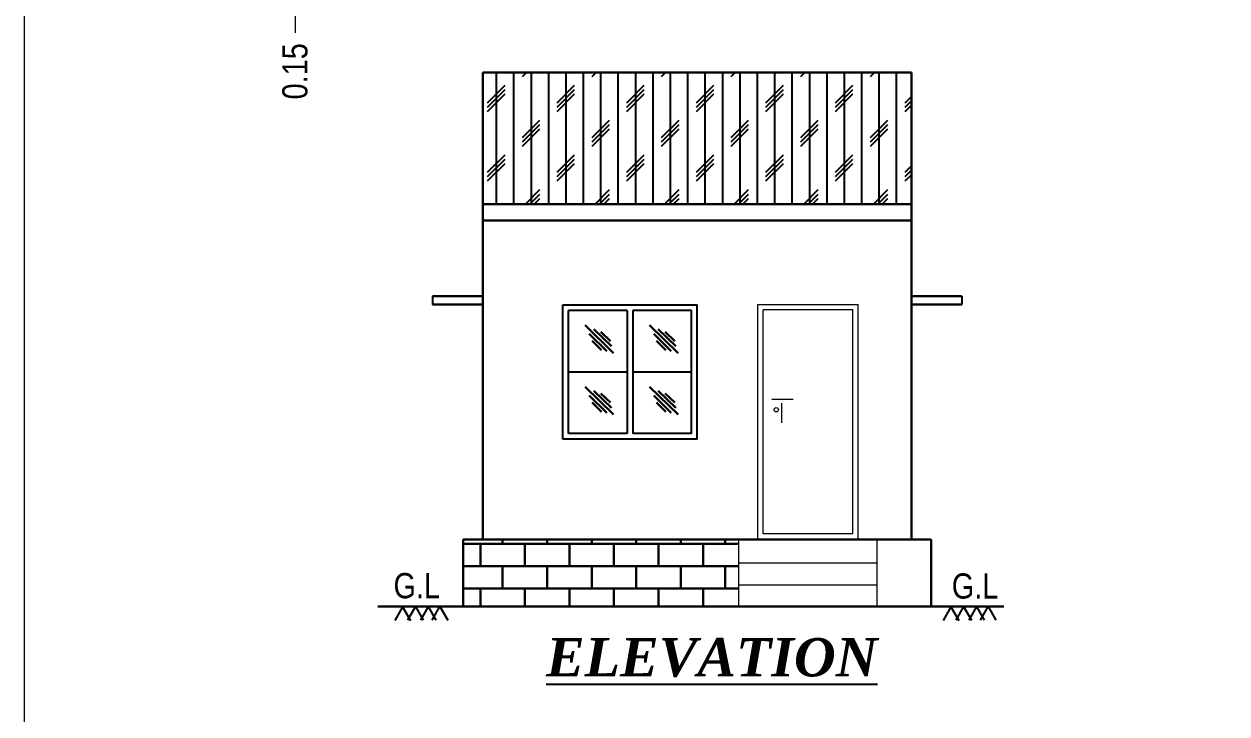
# Model space of a CAD drawing. Header units: metres. Extents: x -1559856 to -1559563, y 43807 to 43972.
# Drawn here: x -1559740.27 to -1559729.29, y 43916.06 to 43922.35 of the extents above; entities that cross this region are included whole.
import ezdxf

# ---------------------------------------------------------------- set-up
doc = ezdxf.new("R2010")
doc.units = ezdxf.units.M
doc.header["$LTSCALE"] = 750
doc.header["$MEASUREMENT"] = 0
doc.header["$PDMODE"] = 35
doc.header["$PDSIZE"] = 50
doc.layers.get('0').update_dxf_attribs({"lineweight": 5})
doc.layers.get('Defpoints').update_dxf_attribs({"lineweight": 0})
for name, color, linetype in [('DORMITORY', 7, 'Continuous'), ('Joineries', 152, 'Continuous'), ('LANDSCAPE', 54, 'Continuous'), ('walls', 40, 'Continuous')]:
    doc.layers.add(name, color=color, linetype=linetype)
doc.layers.add('wall', color=7, linetype='Continuous', lineweight=30)
doc.layers.add('Windows', color=142, linetype='Continuous', lineweight=0)
doc.styles.add('GLOBAL INFRA 1', font='ARIALNB.TTF', dxfattribs={"height": 0.3})
doc.styles.add('K', font='swissc.ttf', dxfattribs={"height": 0.25})
doc.styles.add('mani', font='swissc.ttf', dxfattribs={"height": 0.23})
doc.dimstyles.new('Civil Mt', dxfattribs={"dimtxt": 0.23, "dimasz": 0.15, "dimexe": 0, "dimexo": 0, "dimgap": 0.1, "dimtad": 0, "dimzin": 0, "dimdsep": 46, "dimtxsty": 'mani', "dimblk": 'ARCHTICK', "dimcen": 0, "dimse1": 1, "dimse2": 1, "dimclrd": 253, "dimclrt": 7, "dimadec": 0, "dimazin": 3, "dimtfac": 1, "dimtofl": 0, "dimtmove": 1, "dimatfit": 3, "dimfxl": 0, "dimfrac": 2, "dimtolj": 1, "dimtzin": 0, "dimlwd": 13, "dimarcsym": 0})

# ---------------------------------------------------------------- blocks, each defined once
blk = doc.blocks.new('_ArchTick')
at = {"color": 0, "linetype": 'ByBlock', "const_width": 0.15}
blk.add_lwpolyline([(-0.5, -0.5), (0.5, 0.5)], dxfattribs=at)
blk = doc.blocks.new('*D438')
at = {"color": 253, "lineweight": 13}
for p, q in [((-1559737.199, 43923.175), (-1559737.199, 43923.325)), ((-1559737.199, 43923.025), (-1559737.199, 43923.175)), ((-1559737.199, 43923.1), (-1559737.796, 43922.475)), ((-1559737.199, 43923.025), (-1559737.199, 43922.875)), ((-1559737.796, 43922.475), (-1559737.796, 43922.275))]:
    blk.add_line(p, q, dxfattribs=at)
at = {"layer": 'Defpoints', "color": 0}
for p in [(-1559737.199, 43923.175), (-1559736.301, 43923.175, 4.899), (-1559736.301, 43923.025, 4.899)]:
    blk.add_point(p, dxfattribs=at)
at = {"color": 253, "lineweight": 13, "xscale": 0.15, "yscale": 0.15, "zscale": 0.15}
for p, rotation in [((-1559737.199, 43923.175), 270), ((-1559737.199, 43923.025), 90)]:
    blk.add_blockref('_ArchTick', p, dxfattribs=dict(at, rotation=rotation))
at = {"color": 7, "insert": (-1559737.796, 43921.923), "char_height": 0.23, "attachment_point": 5, "rotation": 90, "style": 'mani'}
blk.add_mtext('\\A1;0.15', dxfattribs=at)

msp = doc.modelspace()

# ---------------------------------------------------------------- hatches: boundary and pattern name
at = {"layer": 'DORMITORY', "ltscale": 0.25}
h = msp.add_hatch(dxfattribs=at)
h.set_pattern_fill('CORK', scale=0.05, angle=90, style=0)
h.set_pattern_definition([(90, (-1548445.33981, 44021.64605), (-0.15875, 0), []), (225, (-1548445.26044, 44021.7254), (0.317500137, -0.317500137), [0.2245065, -0.2245065]), (225, (-1548445.26044, 44021.7651), (0.317500137, -0.317500137), [0.2245065, -0.2245065]), (225, (-1548445.26044, 44021.8048), (0.317500137, -0.317500137), [0.2245065, -0.2245065])])
h.paths.add_polyline_path([(-1559732.17089, 43920.71165), (-1559732.17089, 43921.91165), (-1559736.08089, 43921.91165), (-1559736.08089, 43920.71165)])
at = {"layer": 'wall', "ltscale": 0.25}
h = msp.add_hatch(dxfattribs=at)
h.set_pattern_fill('AR-B816', scale=0.001, style=0)
h.set_pattern_definition([(0, (-1549995.91623, 43835.7214), (0, 0.2032), []), (90, (-1549995.91623, 43835.7214), (-0.2032, 0.2032), [0.2032, -0.2032])])
h.paths.add_polyline_path([(-1559733.74521, 43917.65165), (-1559736.26089, 43917.65165), (-1559736.26089, 43917.03815), (-1559733.74521, 43917.03817)])

# ---------------------------------------------------------------- linework, layer by layer
at = {"color": 7}
for p, q in [((-1559733.57388, 43917.65165), (-1559733.57388, 43919.79591)), ((-1559733.57388, 43919.79591), (-1559732.65565, 43919.79591)), ((-1559733.52277, 43917.70276), (-1559733.52277, 43919.74721)), ((-1559732.70676, 43919.74721), (-1559733.52277, 43919.74721)), ((-1559732.70676, 43917.70276), (-1559732.70676, 43919.74721)), ((-1559732.65565, 43917.65165), (-1559732.65565, 43919.79591)), ((-1559733.44373, 43918.92993), (-1559733.25143, 43918.92993)), ((-1559733.35718, 43918.89471), (-1559733.35718, 43918.71537)), ((-1559732.70676, 43917.70276), (-1559733.52277, 43917.70276))]:
    msp.add_line(p, q, dxfattribs=at)
at = {"color": 7, "ltscale": 0.25}
for p, q in [((-1559733.74521, 43917.43822), (-1559732.48687, 43917.43822)), ((-1559733.74521, 43917.23822), (-1559732.48687, 43917.23822))]:
    msp.add_line(p, q, dxfattribs=at)
at = {"color": 7, "ltscale": 0.2, "elevation": -138700.08236}
msp.add_lwpolyline([(-1559740.26906, 43906.23501), (-1559729.05951, 43906.23501), (-1559729.05951, 43935.32041), (-1559740.26906, 43935.32041)], close=True, dxfattribs=at)
at = {"color": 7}
msp.add_circle((-1559733.40467, 43918.83474), 0.02034, dxfattribs=at)
at = {"layer": 'Joineries', "color": 7}
for p, q in [((-1559735.35256, 43918.56542), (-1559735.35256, 43919.79209)), ((-1559735.35256, 43919.79209), (-1559734.12589, 43919.79209)), ((-1559734.76478, 43919.74098), (-1559735.30145, 43919.74098)), ((-1559735.30145, 43918.61653), (-1559735.30145, 43919.74098)), ((-1559734.76478, 43919.74098), (-1559734.76478, 43918.61653)), ((-1559734.177, 43919.74098), (-1559734.71367, 43919.74098)), ((-1559734.71367, 43919.74098), (-1559734.71367, 43918.61653)), ((-1559734.177, 43918.61653), (-1559734.177, 43919.74098)), ((-1559734.12589, 43918.56542), (-1559734.12589, 43919.79209)), ((-1559734.76478, 43919.17875), (-1559735.30145, 43919.17875)), ((-1559734.177, 43919.17875), (-1559734.71367, 43919.17875)), ((-1559734.12589, 43918.56542), (-1559735.35256, 43918.56542)), ((-1559734.76478, 43918.61653), (-1559735.30145, 43918.61653)), ((-1559734.177, 43918.61653), (-1559734.71367, 43918.61653))]:
    msp.add_line(p, q, dxfattribs=at)
at = {"layer": 'LANDSCAPE', "color": 7}
for p, q in [((-1559736.81396, 43917.03492), (-1559736.88481, 43916.9122)), ((-1559736.81396, 43917.03492), (-1559736.7431, 43916.9122)), ((-1559736.69832, 43917.03832), (-1559736.76918, 43916.91559)), ((-1559736.69832, 43917.03832), (-1559736.62747, 43916.91559)), ((-1559736.58094, 43917.03832), (-1559736.6518, 43916.91559)), ((-1559736.58094, 43917.03832), (-1559736.51008, 43916.91559)), ((-1559736.47752, 43917.03832), (-1559736.54837, 43916.91559)), ((-1559736.47384, 43917.03832), (-1559736.40299, 43916.91559)), ((-1559731.81081, 43917.03492), (-1559731.88167, 43916.9122)), ((-1559731.81081, 43917.03492), (-1559731.73996, 43916.9122)), ((-1559731.69518, 43917.03832), (-1559731.76604, 43916.91559)), ((-1559731.69518, 43917.03832), (-1559731.62433, 43916.91559)), ((-1559731.5778, 43917.03832), (-1559731.64866, 43916.91559)), ((-1559731.5778, 43917.03832), (-1559731.50694, 43916.91559)), ((-1559731.47437, 43917.03832), (-1559731.54523, 43916.91559)), ((-1559731.4707, 43917.03832), (-1559731.39985, 43916.91559))]:
    msp.add_line(p, q, dxfattribs=at)
at = {"layer": 'wall', "color": 7}
for p, q in [((-1559736.08089, 43921.91165), (-1559736.08089, 43917.65165)), ((-1559736.08089, 43921.91165), (-1559732.17089, 43921.91165)), ((-1559732.17089, 43921.91165), (-1559732.17089, 43917.65165)), ((-1559736.08089, 43920.71165), (-1559732.17089, 43920.71165)), ((-1559736.08089, 43920.56165), (-1559732.17089, 43920.56165)), ((-1559736.54089, 43919.87258), (-1559736.08089, 43919.87258)), ((-1559731.71089, 43919.87258), (-1559732.17089, 43919.87258)), ((-1559736.54089, 43919.79591), (-1559736.08089, 43919.79591)), ((-1559731.71089, 43919.79591), (-1559732.17089, 43919.79591)), ((-1559735.14942, 43919.6051), (-1559734.88866, 43919.35233)), ((-1559734.95154, 43919.36955), (-1559735.11081, 43919.52675)), ((-1559734.90782, 43919.41465), (-1559735.06991, 43919.56895)), ((-1559734.9173, 43919.46176), (-1559735.00621, 43919.54537)), ((-1559734.56164, 43919.6051), (-1559734.30088, 43919.35233)), ((-1559734.36376, 43919.36955), (-1559734.52304, 43919.52675)), ((-1559734.32005, 43919.41465), (-1559734.48213, 43919.56895)), ((-1559734.32952, 43919.46176), (-1559734.41844, 43919.54537)), ((-1559734.99892, 43919.37756), (-1559735.08526, 43919.46382)), ((-1559734.41114, 43919.37756), (-1559734.49749, 43919.46382)), ((-1559735.14942, 43919.04288), (-1559734.88866, 43918.79011)), ((-1559734.95154, 43918.80733), (-1559735.11081, 43918.96453)), ((-1559734.90782, 43918.85243), (-1559735.06991, 43919.00673)), ((-1559734.9173, 43918.89953), (-1559735.00621, 43918.98315)), ((-1559734.56164, 43919.04288), (-1559734.30088, 43918.79011)), ((-1559734.36376, 43918.80733), (-1559734.52304, 43918.96453)), ((-1559734.32005, 43918.85243), (-1559734.48213, 43919.00673)), ((-1559734.32952, 43918.89953), (-1559734.41844, 43918.98315)), ((-1559734.99892, 43918.81533), (-1559735.08526, 43918.9016)), ((-1559734.41114, 43918.81533), (-1559734.49749, 43918.9016)), ((-1559736.26089, 43917.65165), (-1559736.26089, 43917.03832)), ((-1559736.26089, 43917.65165), (-1559731.99089, 43917.65165)), ((-1559731.99089, 43917.65165), (-1559731.99089, 43917.03832)), ((-1559737.0405, 43917.03815), (-1559731.32757, 43917.03819))]:
    msp.add_line(p, q, dxfattribs=at)
at = {"layer": 'walls', "color": 7}
for p, q in [((-1559736.54089, 43919.87258), (-1559736.54089, 43919.79591)), ((-1559731.71089, 43919.87258), (-1559731.71089, 43919.79591))]:
    msp.add_line(p, q, dxfattribs=at)
at = {"layer": 'Windows', "color": 7, "ltscale": 0.2}
msp.add_lwpolyline([(-1559733.74521, 43917.65165), (-1559732.48687, 43917.65165), (-1559732.48687, 43917.03822), (-1559733.74521, 43917.03822)], close=True, dxfattribs=at)

# ---------------------------------------------------------------- texts
at = {"color": 0, "style": 'K'}
for p in [(-1559736.89741, 43917.11445), (-1559731.80275, 43917.11122)]:
    msp.add_text('G.L', height=0.229872, dxfattribs=at).set_placement(p)
at = {"layer": 'DORMITORY', "color": 7, "insert": (-1559732.48013, 43916.75147, 4.18078), "char_height": 0.35, "width": 6.8507282, "attachment_point": 3, "style": 'GLOBAL INFRA 1'}
msp.add_mtext('\\A1;{\\fTimes New Roman|b1|i1|c0|p18;\\LELEVATION}', dxfattribs=at)

# ---------------------------------------------------------------- dimensions: what is measured, and where the dimension line sits
at = {"color": 7}
dim = msp.add_linear_dim(base=(-1559737.19864, 43923.17507), p1=(-1559736.30129, 43923.02507, 4.89857), p2=(-1559736.30129, 43923.17507, 4.89857), angle=90, dimstyle='Civil Mt', dxfattribs=at)
dim.commit()
dim.dimension.update_dxf_attribs({"geometry": '*D438', "text_midpoint": (-1559737.79607, 43922.17499), "dimtype": 160})

doc.saveas('drawing.dxf')
